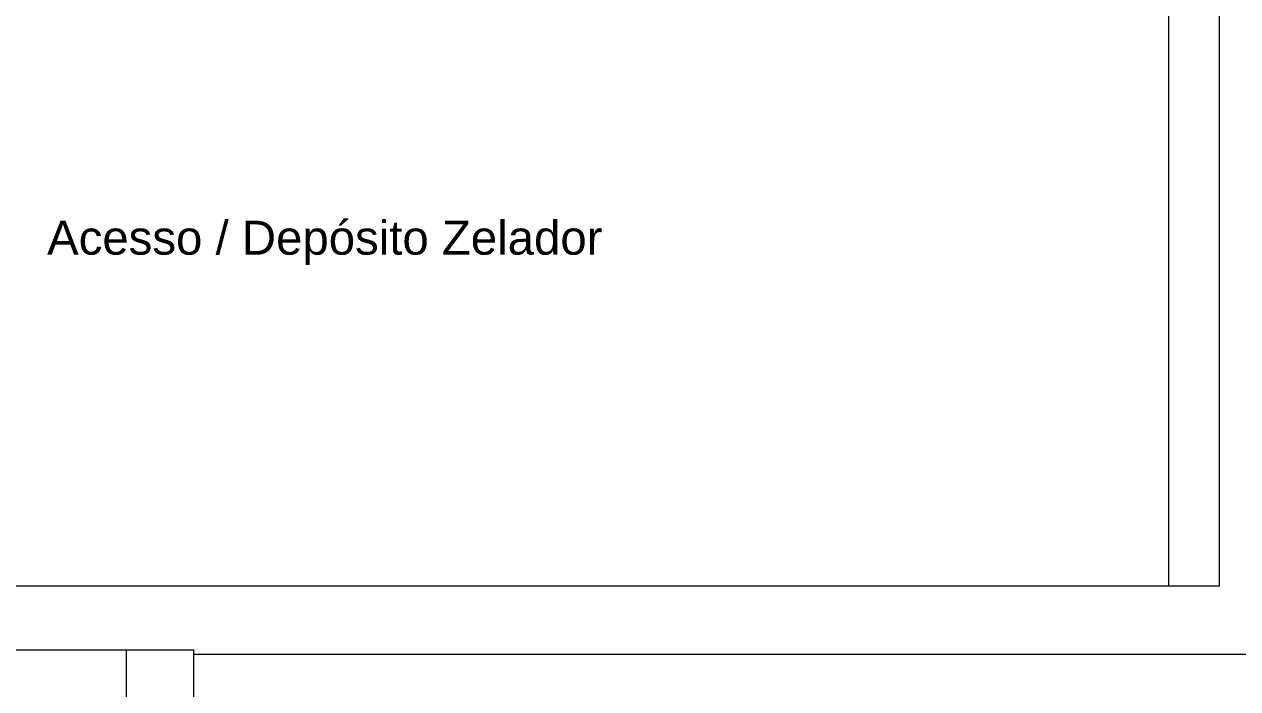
# Model space of a CAD drawing. Header units: millimetres. Extents: x 565.4 to 596.6, y 239.2 to 280.8.
# Drawn here: x 572.014 to 574.878, y 261.875 to 263.442 of the extents above; entities that cross this region are included whole.
import ezdxf

# ---------------------------------------------------------------- set-up
doc = ezdxf.new("R2010")
doc.units = ezdxf.units.MM
doc.header["$LTSCALE"] = 75
doc.linetypes.add('HIDDEN', pattern=[0.375, 0.25, -0.125])
for name, color, linetype, lineweight in [('A Arquitetura LRZ', 252, 'Continuous', 9), ('A Cumbuca LRZ', 254, 'HIDDEN', 9), ('A Esquadrias LRZ', 252, 'Continuous', 9)]:
    doc.layers.add(name, color=color, linetype=linetype, lineweight=lineweight)
doc.styles.add('R80', font='arial.ttf')

msp = doc.modelspace()

# ---------------------------------------------------------------- linework, layer by layer
at = {"layer": 'A Arquitetura LRZ'}
for p, q in [((574.8348, 262.1163), (569.8848, 262.1163)), ((569.8848, 261.9663), (572.4148, 261.9663)), ((572.2548, 261.9663), (572.2548, 256.2604)), ((572.4148, 256.2604), (572.4148, 261.9663)), ((572.4148, 261.9563), (574.9718, 261.9563))]:
    msp.add_line(p, q, dxfattribs=at)
at = {"layer": 'A Esquadrias LRZ'}
for p, q in [((574.8348, 262.1163), (574.8348, 264.4866)), ((574.7148, 263.4954), (574.7148, 262.1163))]:
    msp.add_line(p, q, dxfattribs=at)

# ---------------------------------------------------------------- texts
at = {"layer": 'A Cumbuca LRZ', "style": 'R80'}
msp.add_text('Acesso / Depósito Zelador', height=0.08, dxfattribs=at).set_placement((572.0683, 262.8986))

doc.saveas('drawing.dxf')
